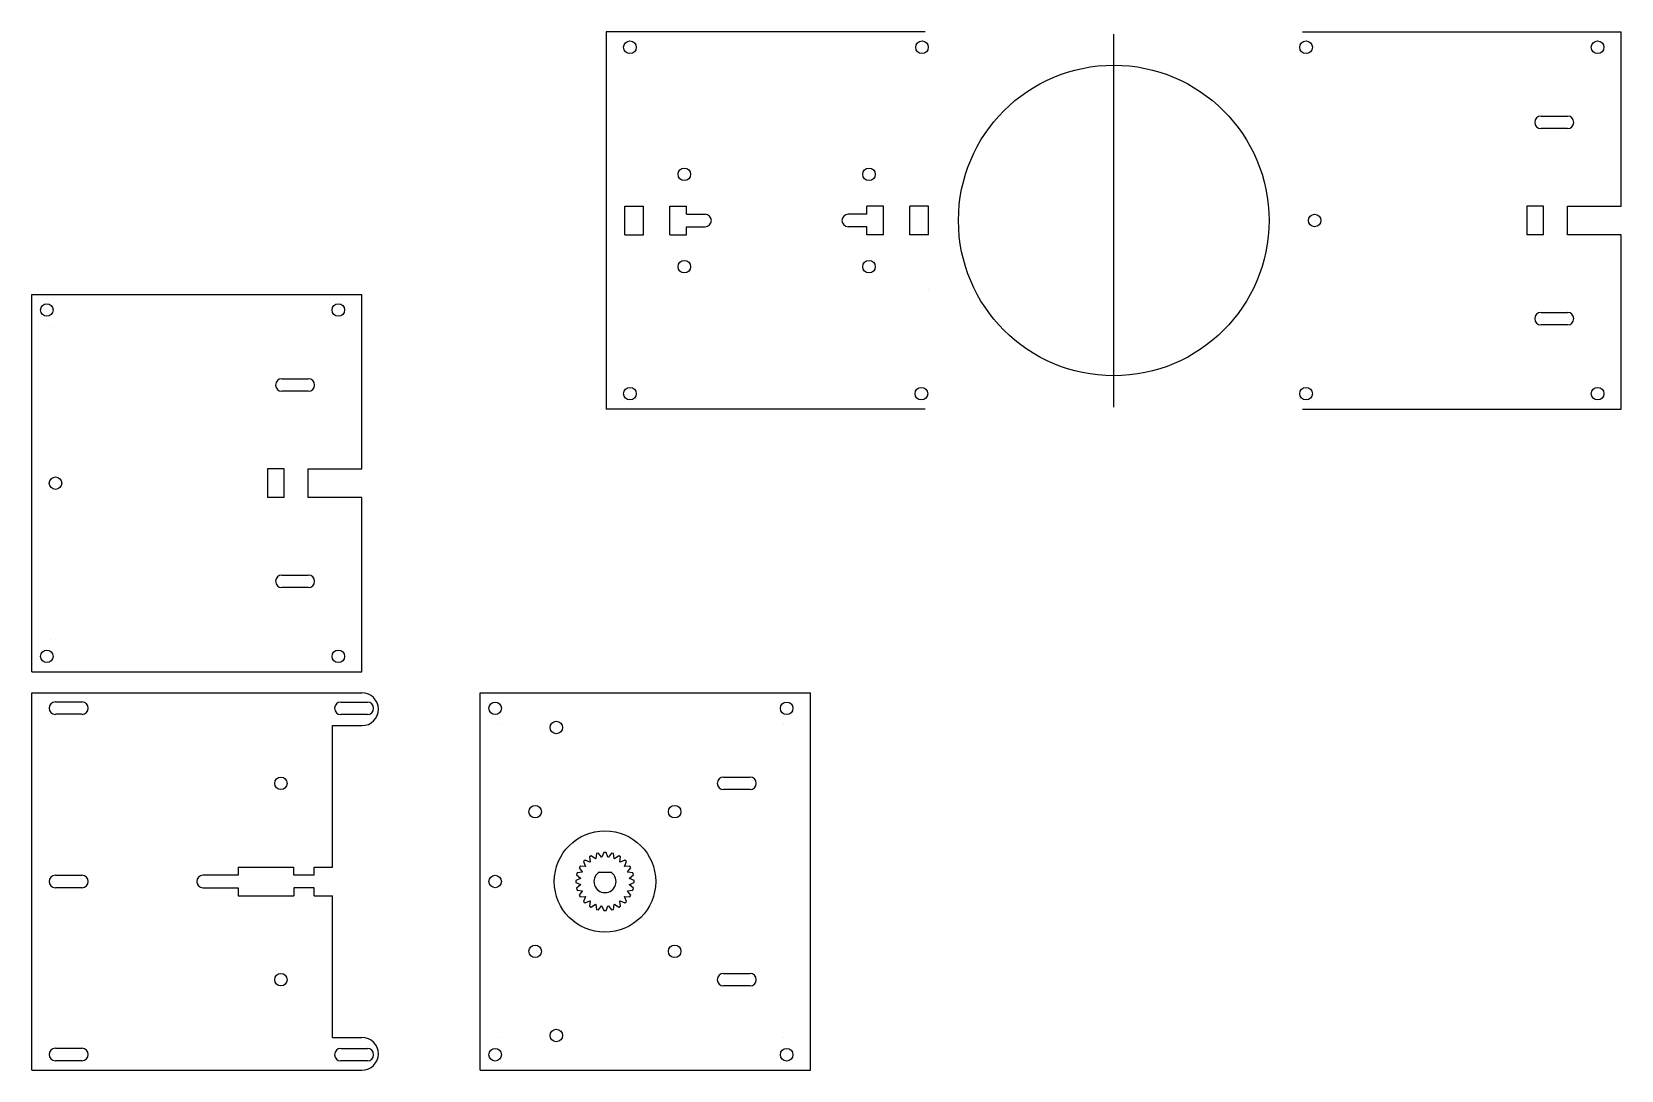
# Model space of a CAD drawing. Header units: inches. Extents: x 0.6 to 14.4, y 0.6 to 9.6.
import ezdxf

# ---------------------------------------------------------------- set-up
doc = ezdxf.new("R2010")
doc.units = ezdxf.units.IN
doc.header["$MEASUREMENT"] = 0
doc.layers.get('0').update_dxf_attribs({"lineweight": 25, "true_color": 0xffffff})

msp = doc.modelspace()

# ---------------------------------------------------------------- linework, layer by layer
for p, q in [((5.604, 9.634), (5.604, 6.366)), ((8.366, 9.634), (5.604, 9.634)), ((10, 6.384), (10, 9.614)), ((11.634, 9.634), (14.396, 9.634)), ((14.396, 8.123), (14.396, 9.634)), ((13.929, 8.123), (14.396, 8.123)), ((14.396, 6.366), (14.396, 7.877)), ((0.628, 4.091), (0.628, 7.359)), ((0.628, 7.359), (3.488, 7.359)), ((3.488, 5.848), (3.488, 7.359)), ((0.787, 7.084), (0.787, 7.084)), ((8.366, 6.366), (5.604, 6.366)), ((11.634, 6.366), (14.396, 6.366)), ((3.021, 5.848), (3.488, 5.848)), ((3.488, 4.091), (3.488, 5.602)), ((0.787, 4.375), (0.787, 4.375)), ((0.628, 4.091), (3.488, 4.091)), ((0.628, 0.641), (0.628, 3.909)), ((0.628, 3.909), (3.488, 3.909)), ((4.512, 3.909), (7.372, 3.909)), ((7.372, 0.641), (7.372, 3.909)), ((3.234, 3.625), (3.488, 3.625)), ((4.671, 3.634), (4.671, 3.634)), ((7.139, 3.634), (7.139, 3.634)), ((2.416, 2.398), (2.899, 2.398)), ((2.416, 2.152), (2.899, 2.152)), ((3.234, 0.925), (3.488, 0.925)), ((4.671, 0.925), (4.671, 0.925)), ((7.139, 0.925), (7.139, 0.925)), ((0.628, 0.641), (3.488, 0.641)), ((4.512, 0.641), (7.372, 0.641))]:
    msp.add_line(p, q)
at = {"color": 14, "true_color": 0x800000}
for p, q in [((13.701, 8.904), (13.931, 8.904)), ((13.931, 8.796), (13.701, 8.796)), ((5.766, 8.123), (5.926, 8.123)), ((5.766, 7.877), (5.766, 8.123)), ((5.926, 7.877), (5.926, 8.123)), ((6.154, 8.123), (6.299, 8.123)), ((6.154, 7.877), (6.154, 8.123)), ((6.299, 8.054), (6.299, 8.123)), ((7.861, 8.054), (7.861, 8.123)), ((8.006, 8.123), (7.861, 8.123)), ((8.006, 7.877), (8.006, 8.123)), ((8.234, 7.877), (8.234, 8.123)), ((8.394, 8.123), (8.234, 8.123)), ((8.394, 7.877), (8.394, 8.123)), ((13.723, 8.123), (13.578, 8.123)), ((13.578, 8.123), (13.578, 7.877)), ((13.723, 7.877), (13.723, 8.123)), ((6.299, 8.054), (6.461, 8.054)), ((7.861, 8.054), (7.699, 8.054)), ((5.766, 7.877), (5.926, 7.877)), ((6.154, 7.877), (6.299, 7.877)), ((6.299, 7.877), (6.299, 7.946)), ((6.299, 7.946), (6.461, 7.946)), ((7.861, 7.946), (7.699, 7.946)), ((7.861, 7.877), (7.861, 7.946)), ((8.006, 7.877), (7.861, 7.877)), ((8.394, 7.877), (8.234, 7.877)), ((13.723, 7.877), (13.578, 7.877)), ((8.394, 7.4), (8.394, 7.4)), ((13.701, 7.204), (13.931, 7.204)), ((13.931, 7.096), (13.701, 7.096))]:
    msp.add_line(p, q, dxfattribs=at)
at = {"color": 7, "true_color": 0x000000}
for p, q in [((13.929, 7.877), (13.929, 8.123)), ((14.396, 7.877), (13.929, 7.877)), ((3.021, 5.602), (3.021, 5.848)), ((3.488, 5.602), (3.021, 5.602)), ((4.512, 0.641), (4.512, 3.909)), ((3.234, 2.398), (3.234, 3.625)), ((2.416, 2.398), (2.416, 2.329)), ((2.899, 2.329), (2.899, 2.398)), ((3.074, 2.329), (3.074, 2.398)), ((3.074, 2.398), (3.234, 2.398)), ((2.416, 2.329), (2.11, 2.329)), ((2.11, 2.221), (2.416, 2.221)), ((2.416, 2.221), (2.416, 2.152)), ((3.074, 2.329), (2.899, 2.329)), ((2.899, 2.221), (2.899, 2.152)), ((3.074, 2.221), (2.899, 2.221)), ((3.074, 2.152), (3.074, 2.221)), ((3.074, 2.152), (3.234, 2.152)), ((3.234, 0.925), (3.234, 2.152))]:
    msp.add_line(p, q, dxfattribs=at)
at = {"color": 3, "true_color": 0x00ff00}
for p, q in [((2.793, 6.629), (3.023, 6.629)), ((3.023, 6.521), (2.793, 6.521)), ((2.815, 5.848), (2.67, 5.848)), ((2.67, 5.848), (2.67, 5.602)), ((2.815, 5.602), (2.815, 5.848)), ((2.815, 5.602), (2.67, 5.602)), ((2.793, 4.929), (3.023, 4.929)), ((3.023, 4.821), (2.793, 4.821)), ((0.832, 3.83), (1.063, 3.83)), ((1.063, 3.723), (0.832, 3.723)), ((3.304, 3.829), (3.535, 3.829)), ((3.535, 3.721), (3.304, 3.721)), ((6.619, 3.179), (6.85, 3.179)), ((6.85, 3.071), (6.619, 3.071)), ((0.832, 2.329), (1.063, 2.329)), ((1.063, 2.221), (0.832, 2.221)), ((6.619, 1.479), (6.85, 1.479)), ((6.85, 1.371), (6.619, 1.371)), ((0.832, 0.831), (1.063, 0.831)), ((3.304, 0.829), (3.535, 0.829)), ((1.063, 0.723), (0.832, 0.723)), ((3.535, 0.721), (3.304, 0.721))]:
    msp.add_line(p, q, dxfattribs=at)
at = {"color": 6, "true_color": 0xff00ff}
for p, q in [((5.474, 2.498), (5.459, 2.489)), ((5.459, 2.489), (5.464, 2.445)), ((5.51, 2.471), (5.474, 2.498)), ((5.519, 2.517), (5.513, 2.473)), ((5.536, 2.521), (5.519, 2.517)), ((5.563, 2.486), (5.536, 2.521)), ((5.567, 2.487), (5.563, 2.486)), ((5.584, 2.527), (5.567, 2.487)), ((5.602, 2.527), (5.584, 2.527)), ((5.619, 2.487), (5.602, 2.527)), ((5.622, 2.486), (5.619, 2.487)), ((5.65, 2.521), (5.622, 2.486)), ((5.667, 2.517), (5.65, 2.521)), ((5.673, 2.473), (5.667, 2.517)), ((5.712, 2.498), (5.676, 2.471)), ((5.727, 2.489), (5.712, 2.498)), ((5.721, 2.445), (5.727, 2.489)), ((5.351, 2.349), (5.347, 2.332)), ((5.395, 2.355), (5.351, 2.349)), ((5.379, 2.409), (5.37, 2.394)), ((5.37, 2.394), (5.396, 2.358)), ((5.423, 2.404), (5.379, 2.409)), ((5.396, 2.358), (5.395, 2.355)), ((5.421, 2.46), (5.408, 2.447)), ((5.408, 2.447), (5.425, 2.406)), ((5.462, 2.443), (5.421, 2.46)), ((5.425, 2.406), (5.423, 2.404)), ((5.464, 2.445), (5.462, 2.443)), ((5.513, 2.473), (5.51, 2.471)), ((5.651, 2.352), (5.535, 2.352)), ((5.676, 2.471), (5.673, 2.473)), ((5.724, 2.443), (5.721, 2.445)), ((5.765, 2.46), (5.724, 2.443)), ((5.761, 2.406), (5.778, 2.447)), ((5.763, 2.404), (5.761, 2.406)), ((5.807, 2.409), (5.763, 2.404)), ((5.778, 2.447), (5.765, 2.46)), ((5.789, 2.358), (5.816, 2.394)), ((5.791, 2.355), (5.789, 2.358)), ((5.835, 2.349), (5.791, 2.355)), ((5.816, 2.394), (5.807, 2.409)), ((5.839, 2.332), (5.835, 2.349)), ((5.381, 2.301), (5.34, 2.284)), ((5.34, 2.284), (5.34, 2.266)), ((5.34, 2.266), (5.381, 2.249)), ((5.347, 2.332), (5.382, 2.305)), ((5.382, 2.245), (5.347, 2.218)), ((5.347, 2.218), (5.351, 2.201)), ((5.382, 2.305), (5.381, 2.301)), ((5.381, 2.249), (5.382, 2.245)), ((5.804, 2.305), (5.839, 2.332)), ((5.805, 2.301), (5.804, 2.305)), ((5.804, 2.245), (5.805, 2.249)), ((5.839, 2.218), (5.804, 2.245)), ((5.845, 2.284), (5.805, 2.301)), ((5.805, 2.249), (5.845, 2.266)), ((5.835, 2.201), (5.839, 2.218)), ((5.845, 2.266), (5.845, 2.284)), ((5.351, 2.201), (5.395, 2.195)), ((5.396, 2.192), (5.37, 2.156)), ((5.37, 2.156), (5.379, 2.141)), ((5.379, 2.141), (5.423, 2.146)), ((5.395, 2.195), (5.396, 2.192)), ((5.425, 2.144), (5.408, 2.103)), ((5.408, 2.103), (5.421, 2.09)), ((5.421, 2.09), (5.462, 2.107)), ((5.423, 2.146), (5.425, 2.144)), ((5.464, 2.105), (5.459, 2.061)), ((5.462, 2.107), (5.464, 2.105)), ((5.474, 2.052), (5.51, 2.079)), ((5.51, 2.079), (5.513, 2.077)), ((5.513, 2.077), (5.519, 2.033)), ((5.667, 2.033), (5.673, 2.077)), ((5.673, 2.077), (5.676, 2.079)), ((5.676, 2.079), (5.712, 2.052)), ((5.721, 2.105), (5.724, 2.107)), ((5.727, 2.061), (5.721, 2.105)), ((5.724, 2.107), (5.765, 2.09)), ((5.761, 2.144), (5.763, 2.146)), ((5.778, 2.103), (5.761, 2.144)), ((5.763, 2.146), (5.807, 2.141)), ((5.765, 2.09), (5.778, 2.103)), ((5.789, 2.192), (5.791, 2.195)), ((5.816, 2.156), (5.789, 2.192)), ((5.791, 2.195), (5.835, 2.201)), ((5.807, 2.141), (5.816, 2.156)), ((5.459, 2.061), (5.474, 2.052)), ((5.519, 2.033), (5.536, 2.029)), ((5.536, 2.029), (5.563, 2.064)), ((5.563, 2.064), (5.567, 2.063)), ((5.567, 2.063), (5.584, 2.023)), ((5.584, 2.023), (5.602, 2.023)), ((5.602, 2.023), (5.619, 2.063)), ((5.619, 2.063), (5.622, 2.064)), ((5.622, 2.064), (5.65, 2.029)), ((5.65, 2.029), (5.667, 2.033)), ((5.712, 2.052), (5.727, 2.061))]:
    msp.add_line(p, q, dxfattribs=at)
at = {"color": 14, "true_color": 0x800000}
for centre, radius in [((5.809, 9.5), 0.0545), ((8.339, 9.5), 0.0545), ((11.666, 9.5), 0.0545), ((14.191, 9.5), 0.0545), ((10, 8), 1.345), ((6.28, 8.4), 0.0539), ((7.88, 8.4), 0.0539), ((11.74, 8), 0.0545), ((6.28, 7.6), 0.0539), ((7.88, 7.6), 0.0539), ((5.809, 6.5), 0.0545), ((8.334, 6.5), 0.0545), ((11.666, 6.5), 0.0545), ((14.191, 6.5), 0.0545)]:
    msp.add_circle(centre, radius, dxfattribs=at)
at = {"color": 3, "true_color": 0x00ff00}
for centre, radius in [((0.758, 7.225), 0.0545), ((3.283, 7.225), 0.0545), ((0.833, 5.725), 0.0545), ((0.758, 4.225), 0.0545), ((3.283, 4.225), 0.0545), ((4.642, 3.775), 0.0545), ((7.167, 3.775), 0.0545), ((5.171, 3.609), 0.0539), ((2.786, 3.125), 0.0539), ((2.786, 3.125), 0.0539), ((4.988, 2.88), 0.0539), ((6.197, 2.88), 0.0539), ((5.593, 2.275), 0.439), ((4.642, 2.275), 0.0545), ((4.988, 1.671), 0.0539), ((6.197, 1.671), 0.0539), ((2.786, 1.425), 0.0539), ((5.171, 0.941), 0.0539), ((4.642, 0.775), 0.0545), ((7.167, 0.775), 0.0545)]:
    msp.add_circle(centre, radius, dxfattribs=at)
at = {"color": 14, "true_color": 0x800000}
for centre, start, end in [((13.701, 8.85), 90, 270), ((13.931, 8.85), 270, 90), ((6.461, 8), 270, 90), ((7.699, 8), 90, 270), ((13.701, 7.15), 90, 270), ((13.701, 7.15), 90, 270), ((13.931, 7.15), 270, 90)]:
    msp.add_arc(centre, 0.0539, start, end, dxfattribs=at)
at = {"color": 3, "true_color": 0x00ff00}
for centre, start, end in [((2.793, 6.575), 90, 270), ((3.023, 6.575), 270, 90), ((2.793, 4.875), 90, 270), ((2.793, 4.875), 90, 270), ((3.023, 4.875), 270, 90), ((0.832, 3.776), 90, 270), ((0.832, 3.776), 90, 270), ((1.063, 3.776), 270, 90), ((3.304, 3.775), 90, 270), ((3.535, 3.775), 270, 90), ((6.619, 3.125), 90, 270), ((6.85, 3.125), 270, 90), ((0.832, 2.275), 90, 270), ((0.832, 2.275), 90, 270), ((1.063, 2.275), 270, 90), ((6.619, 1.425), 90, 270), ((6.619, 1.425), 90, 270), ((6.85, 1.425), 270, 90), ((0.832, 0.777), 90, 270), ((0.832, 0.777), 90, 270), ((1.063, 0.777), 270, 90), ((3.304, 0.775), 90, 270), ((3.535, 0.775), 270, 90)]:
    msp.add_arc(centre, 0.0539, start, end, dxfattribs=at)
for centre in [(3.488, 3.767), (3.488, 0.783)]:
    msp.add_arc(centre, 0.142, 270, 90)
at = {"color": 6, "true_color": 0xff00ff}
msp.add_arc((5.593, 2.275), 0.096, 126.8699, 53.1301, dxfattribs=at)
at = {"color": 7, "true_color": 0x000000}
msp.add_arc((2.11, 2.275), 0.0539, 90, 270, dxfattribs=at)

doc.saveas('drawing.dxf')
